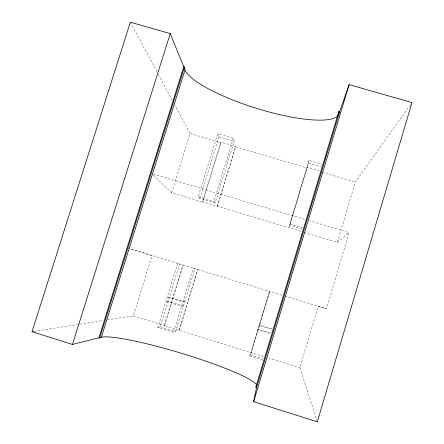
<?xml version="1.0" encoding="UTF-8"?>
<svg xmlns="http://www.w3.org/2000/svg" width="444" height="444" viewBox="0 0 444 444"><rect width="100%" height="100%" fill="white"/><g stroke="black" fill="none" stroke-linecap="round" stroke-linejoin="round"><path stroke-width="0.33" stroke-dasharray="2.22 1.67" d="M217.394 206.488L235.714 146.925L235.592 146.47L220.862 142.141L202.447 201.792L301.248 231.391M302.153 229.176L289.538 225.397L309.046 160.412L321.878 164.175M319.419 171.095L307.276 167.527L307.176 167.921L235.714 146.925M289.538 225.397L309.046 160.412M317.332 421.8L299.883 367.699L318.215 306.316L326.407 308.802L349.134 232.562L309.285 220.674M303.974 232.428L337.301 242.413L355.328 182.068L410.75 104.268M262.809 360.189L249.867 356.155L269.441 291.397M249.867 356.155L269.575 291.442M263.52 356.576L251.276 352.764L269.797 291.514M289.027 227.95L307.276 167.527M157.864 327.45L160.217 326.773L179.637 263.947L177.683 263.348L157.864 327.45L173.537 332.34L175.58 331.568L194.96 268.631L193.318 268.126L173.537 332.34M199.844 198.546L218.925 136.808L217.776 133.661L233.328 138.217L234.166 141.275L215.124 203.124L199.844 198.546L198.313 196.637L217.776 133.661M164.208 325.63L182.945 264.957L183.233 265.046L164.558 325.524L164.208 325.63L251.276 352.764M153.369 175.136L171.65 192.785L202.675 202.081L221.034 142.607L220.862 142.141M215.124 203.124L213.897 201.299L233.328 138.217M179.049 330.253L197.741 269.486L179.354 330.136M217.21 206.216L235.592 146.47M107.359 319.885L133.378 315.812L152.126 255.539L128.544 248.313L282.734 295.449M171.65 192.785L190.088 133.516L174.742 104.928M337.301 242.413L349.134 232.562M34.099 331.352L79.287 324.275M79.976 324.17L103.252 320.524M218.925 136.808L234.166 141.275M308.386 163.053L320.968 166.739M190.088 133.516L221.034 142.607M322.083 172.3L355.328 182.068M153.213 174.098L305.3 219.48M198.313 196.637L213.897 201.299M289.815 224.015L302.686 227.866M284.798 296.098L326.407 308.802M272.133 328.788L259.468 324.875L259.13 325.513L272.494 329.648M270.529 332.933L258.186 329.115L257.82 329.842L270.551 333.783M133.378 315.812L164.558 325.524M268.348 357.87L299.883 367.699M160.217 326.773L175.58 331.568M250.388 354.895L263.07 358.852M202.447 201.792L202.675 202.081M130.342 22.2L157.109 72.078M158.419 74.514L172.128 100.061M183.455 305.999L181.574 306.249L165.917 301.404L168.109 301.248L183.455 305.999M184.748 301.787L182.895 301.959L167.244 297.119L169.403 297.047L184.748 301.787"/><path stroke-width="0.67" d="M253.635 401.676L256.577 387.412L339.638 111.66L349.106 84.638L411.954 102.581L317.332 421.8L253.635 401.676L349.106 84.638M256.577 387.412L255.794 387.168L338.866 111.438L339.638 111.66M98.907 337.812L183.733 66.755L170.241 33.589L130.342 22.2L32.046 331.674L72.444 344.439L98.907 337.812L99.667 338.051A82.24 9.624 16.8 0 1 179.071 352.58A82.24 9.624 16.8 0 1 256.71 385.126M99.667 338.051L184.482 66.972L183.733 66.755M101.398 337.19L185.009 69.891M72.444 344.439L170.241 33.589M32.046 331.674L33.417 331.457M338.944 113.414A80.719 19.048 17.3 0 1 259.435 109.241A80.719 19.048 17.3 0 1 184.482 66.972M338.866 111.438A80.719 19.048 17.3 0 1 338.994 112.904M256.854 386.069A82.24 9.624 16.8 0 1 255.794 387.168"/></g></svg>
